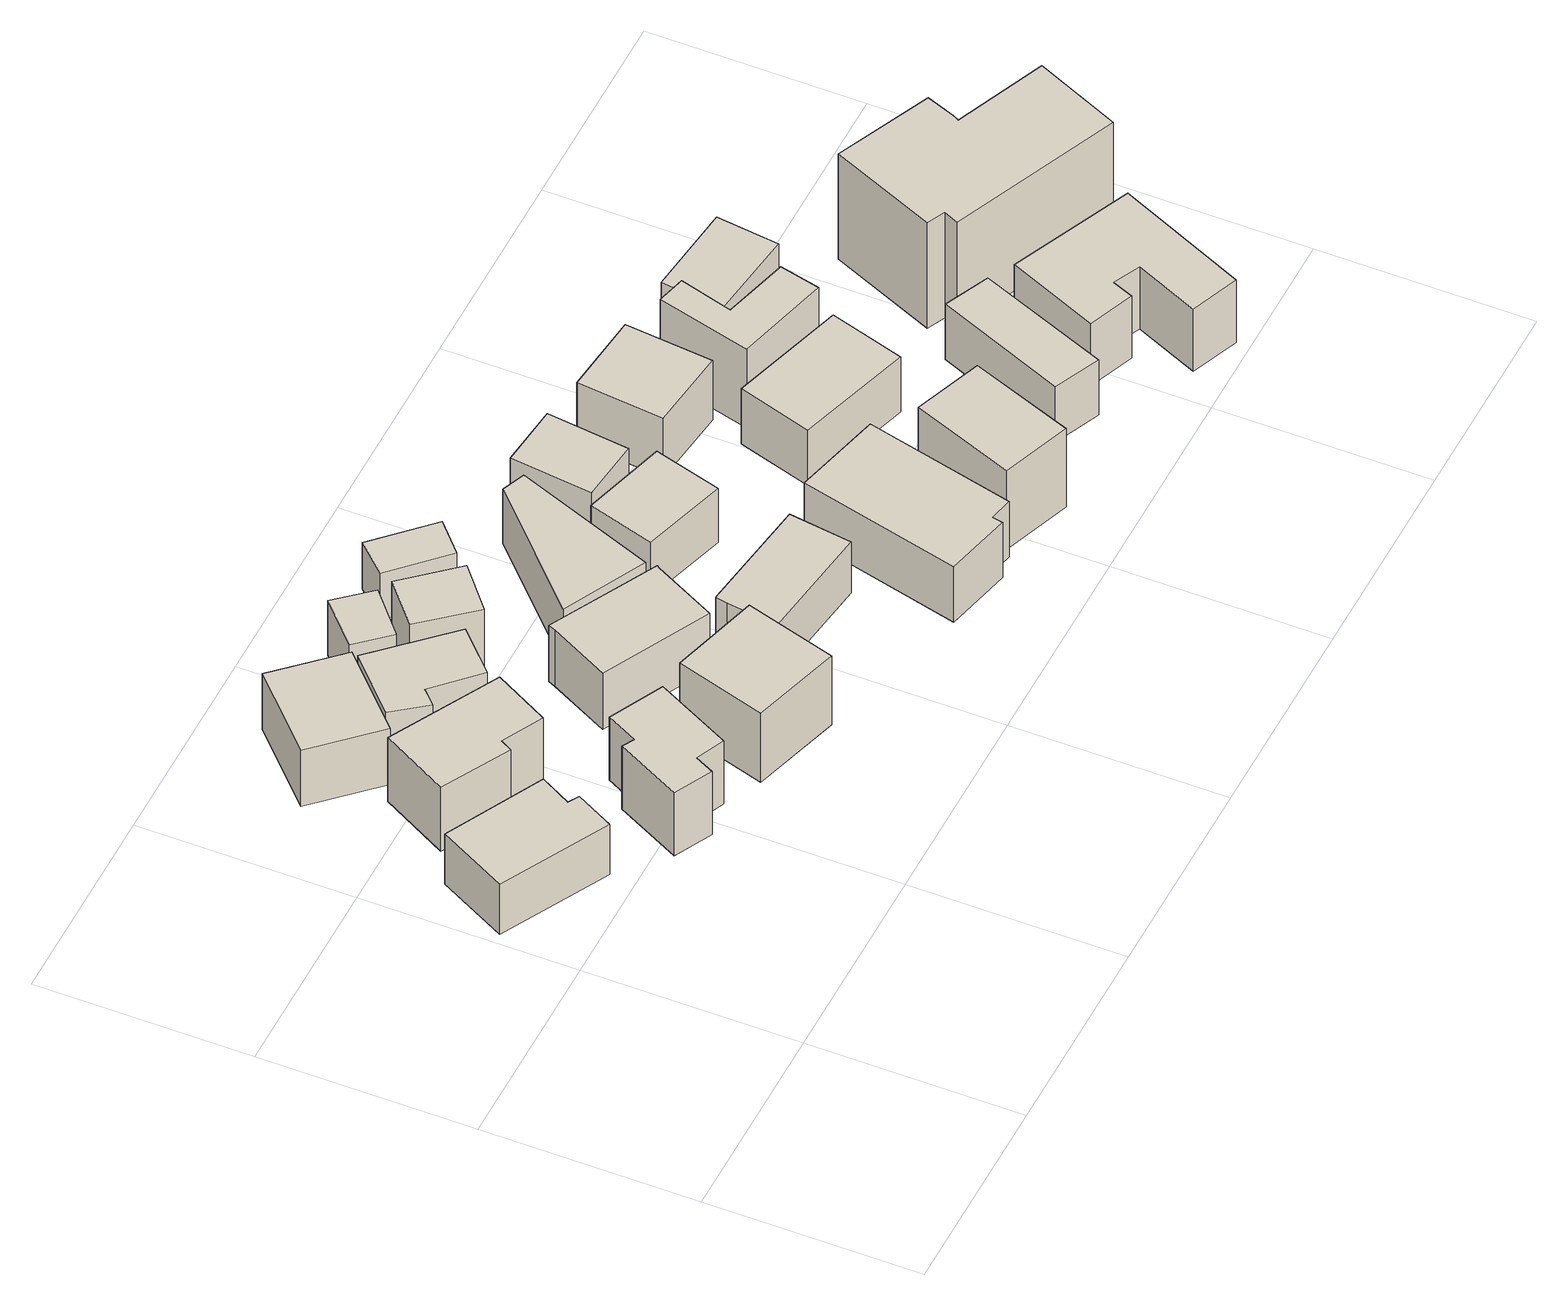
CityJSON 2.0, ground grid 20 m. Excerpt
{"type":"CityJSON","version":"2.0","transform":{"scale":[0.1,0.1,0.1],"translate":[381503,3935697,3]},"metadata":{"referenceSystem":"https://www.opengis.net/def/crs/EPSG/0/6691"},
"CityObjects":{
"building1":{"type":"Building","attributes":{"平成28年度建物利用現況.図形面積":79.95,"平成28年度建物利用現況.建物地上階数":2,"平成28年度建物利用現況.建物地下階数":0,"平成28年度建物利用現況.建物構造コード":"11","平成28年度建物利用現況.建物用途分類コード":"131","平成28年度建物利用現況.建物用途細分類コード":"0","平成28年度建物利用現況.延べ面積換算コード":"2","平成28年度建物利用現況.変化フラグ":"0","平成28年度建物利用現況.延べ面積換算係数":"0.900","平成28年度建物利用現況.過年度修正フラグ":"0","平成28年度建物利用現況.調整フラグ":"0","平成28年度建物利用現況.区市町村コード":"111","平成28年度建物利用現況.大字・町コード":"59","平成28年度建物利用現況.町・丁目コード":"3","平成28年度建物利用現況.13_区市町村コード_大字・町コード_町・丁目コード":"13111059003","平成28年度建物利用現況.区市町村名称":"大田区","平成28年度建物利用現況.町丁目名称":"矢口三丁目","地域地区":"11,18,25","多摩川浸水想定区域（計画規模）.規模":"L1","多摩川浸水想定区域（計画規模）.浸水ランク":"2","多摩川浸水想定区域（計画規模）.浸水深":1.97,"多摩川浸水想定区域（想定最大規模）.規模":"L2","多摩川浸水想定区域（想定最大規模）.浸水ランク":"3","多摩川浸水想定区域（想定最大規模）.浸水深":3.06,"多摩川浸水想定区域（想定最大規模）.継続時間":1,"城南地区浸水想定区域（想定最大規模）.規模":"L2","城南地区浸水想定区域（想定最大規模）.浸水ランク":"2","城南地区浸水想定区域（想定最大規模）.浸水深":0.714,"usage":"411","measuredHeight":6.4,"storeysAboveGround":2,"storeysBelowGround":0,"BuildingDetails.buildingRoofEdgeArea":79.95,"BuildingDetails.fireproofStructureType":"1001","BuildingDetails.districtsAndZonesType":"11","BuildingDetails.landUsePlanType":"2111","BuildingDetails.prefecture":"13","BuildingDetails.city":"13111","BuildingDetails.surveyYear":2016},"geometry":[{"type":"Solid","lod":"1","boundaries":[[[[0,1,2,3,4,5]],[[4,6,7,5]],[[3,8,6,4]],[[2,9,8,3]],[[1,10,9,2]],[[0,11,10,1]],[[5,7,11,0]],[[6,8,9,10,11,7]]]]}]},
"building2":{"type":"Building","attributes":{"平成28年度建物利用現況.図形面積":77.39,"平成28年度建物利用現況.建物地上階数":3,"平成28年度建物利用現況.建物地下階数":0,"平成28年度建物利用現況.建物構造コード":"12","平成28年度建物利用現況.建物用途分類コード":"131","平成28年度建物利用現況.建物用途細分類コード":"0","平成28年度建物利用現況.延べ面積換算コード":"2","平成28年度建物利用現況.変化フラグ":"2","平成28年度建物利用現況.延べ面積換算係数":"0.850","平成28年度建物利用現況.過年度修正フラグ":"0","平成28年度建物利用現況.調整フラグ":"0","平成28年度建物利用現況.区市町村コード":"111","平成28年度建物利用現況.大字・町コード":"59","平成28年度建物利用現況.町・丁目コード":"3","平成28年度建物利用現況.13_区市町村コード_大字・町コード_町・丁目コード":"13111059003","平成28年度建物利用現況.区市町村名称":"大田区","平成28年度建物利用現況.町丁目名称":"矢口三丁目","地域地区":"11,18,25","多摩川浸水想定区域（計画規模）.規模":"L1","多摩川浸水想定区域（計画規模）.浸水ランク":"2","多摩川浸水想定区域（計画規模）.浸水深":2.4,"多摩川浸水想定区域（想定最大規模）.規模":"L2","多摩川浸水想定区域（想定最大規模）.浸水ランク":"3","多摩川浸水想定区域（想定最大規模）.浸水深":3.39,"多摩川浸水想定区域（想定最大規模）.継続時間":6,"城南地区浸水想定区域（想定最大規模）.規模":"L2","城南地区浸水想定区域（想定最大規模）.浸水ランク":"2","城南地区浸水想定区域（想定最大規模）.浸水深":0.658,"usage":"411","measuredHeight":9.4,"storeysAboveGround":3,"storeysBelowGround":0,"BuildingDetails.buildingRoofEdgeArea":77.39,"BuildingDetails.fireproofStructureType":"1002","BuildingDetails.districtsAndZonesType":"11","BuildingDetails.landUsePlanType":"2111","BuildingDetails.prefecture":"13","BuildingDetails.city":"13111","BuildingDetails.surveyYear":2016},"geometry":[{"type":"Solid","lod":"1","boundaries":[[[[12,13,14,15,16,17]],[[16,18,19,17]],[[15,20,18,16]],[[14,21,20,15]],[[13,22,21,14]],[[12,23,22,13]],[[17,19,23,12]],[[18,20,21,22,23,19]]]]}]},
"building3":{"type":"Building","attributes":{"平成28年度建物利用現況.図形面積":58.98,"平成28年度建物利用現況.建物地上階数":2,"平成28年度建物利用現況.建物地下階数":0,"平成28年度建物利用現況.建物構造コード":"21","平成28年度建物利用現況.建物用途分類コード":"131","平成28年度建物利用現況.建物用途細分類コード":"0","平成28年度建物利用現況.延べ面積換算コード":"1","平成28年度建物利用現況.変化フラグ":"0","平成28年度建物利用現況.延べ面積換算係数":"1.000","平成28年度建物利用現況.過年度修正フラグ":"0","平成28年度建物利用現況.調整フラグ":"0","平成28年度建物利用現況.区市町村コード":"111","平成28年度建物利用現況.大字・町コード":"59","平成28年度建物利用現況.町・丁目コード":"3","平成28年度建物利用現況.13_区市町村コード_大字・町コード_町・丁目コード":"13111059003","平成28年度建物利用現況.区市町村名称":"大田区","平成28年度建物利用現況.町丁目名称":"矢口三丁目","地域地区":"11,18,25","多摩川浸水想定区域（計画規模）.規模":"L1","多摩川浸水想定区域（計画規模）.浸水ランク":"2","多摩川浸水想定区域（計画規模）.浸水深":1.47,"多摩川浸水想定区域（想定最大規模）.規模":"L2","多摩川浸水想定区域（想定最大規模）.浸水ランク":"2","多摩川浸水想定区域（想定最大規模）.浸水深":2.56,"多摩川浸水想定区域（想定最大規模）.継続時間":1,"城南地区浸水想定区域（想定最大規模）.規模":"L2","城南地区浸水想定区域（想定最大規模）.浸水ランク":"1","城南地区浸水想定区域（想定最大規模）.浸水深":0.049,"usage":"411","measuredHeight":8.2,"storeysAboveGround":2,"storeysBelowGround":0,"BuildingDetails.buildingRoofEdgeArea":58.98,"BuildingDetails.fireproofStructureType":"1003","BuildingDetails.districtsAndZonesType":"11","BuildingDetails.landUsePlanType":"2111","BuildingDetails.prefecture":"13","BuildingDetails.city":"13111","BuildingDetails.surveyYear":2016},"geometry":[{"type":"Solid","lod":"1","boundaries":[[[[24,25,26,27,28,29,30,31]],[[30,32,33,31]],[[29,34,32,30]],[[28,35,34,29]],[[27,36,35,28]],[[26,37,36,27]],[[25,38,37,26]],[[24,39,38,25]],[[31,33,39,24]],[[32,34,35,36,37,38,39,33]]]]}]},
"building4":{"type":"Building","attributes":{"平成28年度建物利用現況.図形面積":71.97,"平成28年度建物利用現況.建物地上階数":2,"平成28年度建物利用現況.建物地下階数":0,"平成28年度建物利用現況.建物構造コード":"21","平成28年度建物利用現況.建物用途分類コード":"131","平成28年度建物利用現況.建物用途細分類コード":"0","平成28年度建物利用現況.延べ面積換算コード":"1","平成28年度建物利用現況.変化フラグ":"0","平成28年度建物利用現況.延べ面積換算係数":"1.000","平成28年度建物利用現況.過年度修正フラグ":"0","平成28年度建物利用現況.調整フラグ":"0","平成28年度建物利用現況.区市町村コード":"111","平成28年度建物利用現況.大字・町コード":"59","平成28年度建物利用現況.町・丁目コード":"3","平成28年度建物利用現況.13_区市町村コード_大字・町コード_町・丁目コード":"13111059003","平成28年度建物利用現況.区市町村名称":"大田区","平成28年度建物利用現況.町丁目名称":"矢口三丁目","地域地区":"11,18,25","多摩川浸水想定区域（計画規模）.規模":"L1","多摩川浸水想定区域（計画規模）.浸水ランク":"2","多摩川浸水想定区域（計画規模）.浸水深":2.5,"多摩川浸水想定区域（想定最大規模）.規模":"L2","多摩川浸水想定区域（想定最大規模）.浸水ランク":"3","多摩川浸水想定区域（想定最大規模）.浸水深":3.49,"多摩川浸水想定区域（想定最大規模）.継続時間":6,"城南地区浸水想定区域（想定最大規模）.規模":"L2","城南地区浸水想定区域（想定最大規模）.浸水ランク":"2","城南地区浸水想定区域（想定最大規模）.浸水深":0.658,"usage":"411","measuredHeight":7.2,"storeysAboveGround":2,"storeysBelowGround":0,"BuildingDetails.buildingRoofEdgeArea":71.97,"BuildingDetails.fireproofStructureType":"1003","BuildingDetails.districtsAndZonesType":"11","BuildingDetails.landUsePlanType":"2111","BuildingDetails.prefecture":"13","BuildingDetails.city":"13111","BuildingDetails.surveyYear":2016},"geometry":[{"type":"Solid","lod":"1","boundaries":[[[[40,41,42,43]],[[42,44,45,43]],[[41,46,44,42]],[[40,47,46,41]],[[43,45,47,40]],[[44,46,47,45]]]]}]},
"building5":{"type":"Building","attributes":{"平成28年度建物利用現況.図形面積":56.77,"平成28年度建物利用現況.建物地上階数":2,"平成28年度建物利用現況.建物地下階数":0,"平成28年度建物利用現況.建物構造コード":"21","平成28年度建物利用現況.建物用途分類コード":"131","平成28年度建物利用現況.建物用途細分類コード":"0","平成28年度建物利用現況.延べ面積換算コード":"1","平成28年度建物利用現況.変化フラグ":"0","平成28年度建物利用現況.延べ面積換算係数":"1.000","平成28年度建物利用現況.過年度修正フラグ":"0","平成28年度建物利用現況.調整フラグ":"0","平成28年度建物利用現況.区市町村コード":"111","平成28年度建物利用現況.大字・町コード":"59","平成28年度建物利用現況.町・丁目コード":"3","平成28年度建物利用現況.13_区市町村コード_大字・町コード_町・丁目コード":"13111059003","平成28年度建物利用現況.区市町村名称":"大田区","平成28年度建物利用現況.町丁目名称":"矢口三丁目","地域地区":"11,18,25","多摩川浸水想定区域（計画規模）.規模":"L1","多摩川浸水想定区域（計画規模）.浸水ランク":"2","多摩川浸水想定区域（計画規模）.浸水深":2.5,"多摩川浸水想定区域（想定最大規模）.規模":"L2","多摩川浸水想定区域（想定最大規模）.浸水ランク":"3","多摩川浸水想定区域（想定最大規模）.浸水深":3.49,"多摩川浸水想定区域（想定最大規模）.継続時間":6,"城南地区浸水想定区域（想定最大規模）.規模":"L2","城南地区浸水想定区域（想定最大規模）.浸水ランク":"2","城南地区浸水想定区域（想定最大規模）.浸水深":0.658,"usage":"411","measuredHeight":6.5,"storeysAboveGround":2,"storeysBelowGround":0,"BuildingDetails.buildingRoofEdgeArea":56.77,"BuildingDetails.fireproofStructureType":"1003","BuildingDetails.districtsAndZonesType":"11","BuildingDetails.landUsePlanType":"2111","BuildingDetails.prefecture":"13","BuildingDetails.city":"13111","BuildingDetails.surveyYear":2016},"geometry":[{"type":"Solid","lod":"1","boundaries":[[[[48,49,50,51,52,53]],[[52,54,55,53]],[[51,56,54,52]],[[50,57,56,51]],[[49,58,57,50]],[[48,59,58,49]],[[53,55,59,48]],[[54,56,57,58,59,55]]]]}]},
"building6":{"type":"Building","attributes":{"平成28年度建物利用現況.図形面積":78.16,"平成28年度建物利用現況.建物地上階数":2,"平成28年度建物利用現況.建物地下階数":0,"平成28年度建物利用現況.建物構造コード":"21","平成28年度建物利用現況.建物用途分類コード":"132","平成28年度建物利用現況.建物用途細分類コード":"0","平成28年度建物利用現況.延べ面積換算コード":"1","平成28年度建物利用現況.変化フラグ":"0","平成28年度建物利用現況.延べ面積換算係数":"1.000","平成28年度建物利用現況.過年度修正フラグ":"0","平成28年度建物利用現況.調整フラグ":"0","平成28年度建物利用現況.区市町村コード":"111","平成28年度建物利用現況.大字・町コード":"59","平成28年度建物利用現況.町・丁目コード":"3","平成28年度建物利用現況.13_区市町村コード_大字・町コード_町・丁目コード":"13111059003","平成28年度建物利用現況.区市町村名称":"大田区","平成28年度建物利用現況.町丁目名称":"矢口三丁目","地域地区":"11,18,25","多摩川浸水想定区域（計画規模）.規模":"L1","多摩川浸水想定区域（計画規模）.浸水ランク":"2","多摩川浸水想定区域（計画規模）.浸水深":1.17,"多摩川浸水想定区域（想定最大規模）.規模":"L2","多摩川浸水想定区域（想定最大規模）.浸水ランク":"2","多摩川浸水想定区域（想定最大規模）.浸水深":2.26,"多摩川浸水想定区域（想定最大規模）.継続時間":1,"城南地区浸水想定区域（想定最大規模）.規模":"L2","城南地区浸水想定区域（想定最大規模）.浸水ランク":"1","城南地区浸水想定区域（想定最大規模）.浸水深":0.049,"usage":"412","measuredHeight":8.9,"storeysAboveGround":2,"storeysBelowGround":0,"BuildingDetails.buildingRoofEdgeArea":78.16,"BuildingDetails.fireproofStructureType":"1003","BuildingDetails.districtsAndZonesType":"11","BuildingDetails.landUsePlanType":"2112","BuildingDetails.prefecture":"13","BuildingDetails.city":"13111","BuildingDetails.surveyYear":2016},"geometry":[{"type":"Solid","lod":"1","boundaries":[[[[60,61,62,63]],[[62,64,65,63]],[[61,66,64,62]],[[60,67,66,61]],[[63,65,67,60]],[[64,66,67,65]]]]}]},
"building7":{"type":"Building","attributes":{"平成28年度建物利用現況.図形面積":22.1,"平成28年度建物利用現況.建物地上階数":2,"平成28年度建物利用現況.建物地下階数":0,"平成28年度建物利用現況.建物構造コード":"22","平成28年度建物利用現況.建物用途分類コード":"131","平成28年度建物利用現況.建物用途細分類コード":"0","平成28年度建物利用現況.延べ面積換算コード":"1","平成28年度建物利用現況.変化フラグ":"0","平成28年度建物利用現況.延べ面積換算係数":"1.000","平成28年度建物利用現況.過年度修正フラグ":"0","平成28年度建物利用現況.調整フラグ":"0","平成28年度建物利用現況.区市町村コード":"111","平成28年度建物利用現況.大字・町コード":"59","平成28年度建物利用現況.町・丁目コード":"3","平成28年度建物利用現況.13_区市町村コード_大字・町コード_町・丁目コード":"13111059003","平成28年度建物利用現況.区市町村名称":"大田区","平成28年度建物利用現況.町丁目名称":"矢口三丁目","地域地区":"11,18,25","多摩川浸水想定区域（計画規模）.規模":"L1","多摩川浸水想定区域（計画規模）.浸水ランク":"2","多摩川浸水想定区域（計画規模）.浸水深":2.3,"多摩川浸水想定区域（想定最大規模）.規模":"L2","多摩川浸水想定区域（想定最大規模）.浸水ランク":"3","多摩川浸水想定区域（想定最大規模）.浸水深":3.29,"多摩川浸水想定区域（想定最大規模）.継続時間":6,"城南地区浸水想定区域（想定最大規模）.規模":"L2","城南地区浸水想定区域（想定最大規模）.浸水ランク":"2","城南地区浸水想定区域（想定最大規模）.浸水深":0.658,"usage":"411","measuredHeight":6.3,"storeysAboveGround":2,"storeysBelowGround":0,"BuildingDetails.buildingRoofEdgeArea":22.1,"BuildingDetails.fireproofStructureType":"1003","BuildingDetails.districtsAndZonesType":"11","BuildingDetails.landUsePlanType":"2111","BuildingDetails.prefecture":"13","BuildingDetails.city":"13111","BuildingDetails.surveyYear":2016},"geometry":[{"type":"Solid","lod":"1","boundaries":[[[[68,69,70,71]],[[70,72,73,71]],[[69,74,72,70]],[[68,75,74,69]],[[71,73,75,68]],[[72,74,75,73]]]]}]},
"building8":{"type":"Building","attributes":{"平成28年度建物利用現況.図形面積":77.82,"平成28年度建物利用現況.建物地上階数":2,"平成28年度建物利用現況.建物地下階数":0,"平成28年度建物利用現況.建物構造コード":"21","平成28年度建物利用現況.建物用途分類コード":"132","平成28年度建物利用現況.建物用途細分類コード":"0","平成28年度建物利用現況.延べ面積換算コード":"1","平成28年度建物利用現況.変化フラグ":"0","平成28年度建物利用現況.延べ面積換算係数":"1.000","平成28年度建物利用現況.過年度修正フラグ":"0","平成28年度建物利用現況.調整フラグ":"0","平成28年度建物利用現況.区市町村コード":"111","平成28年度建物利用現況.大字・町コード":"59","平成28年度建物利用現況.町・丁目コード":"3","平成28年度建物利用現況.13_区市町村コード_大字・町コード_町・丁目コード":"13111059003","平成28年度建物利用現況.区市町村名称":"大田区","平成28年度建物利用現況.町丁目名称":"矢口三丁目","地域地区":"11,18,25","多摩川浸水想定区域（計画規模）.規模":"L1","多摩川浸水想定区域（計画規模）.浸水ランク":"2","多摩川浸水想定区域（計画規模）.浸水深":1.47,"多摩川浸水想定区域（想定最大規模）.規模":"L2","多摩川浸水想定区域（想定最大規模）.浸水ランク":"2","多摩川浸水想定区域（想定最大規模）.浸水深":2.56,"多摩川浸水想定区域（想定最大規模）.継続時間":1,"城南地区浸水想定区域（想定最大規模）.規模":"L2","城南地区浸水想定区域（想定最大規模）.浸水ランク":"1","城南地区浸水想定区域（想定最大規模）.浸水深":0.478,"usage":"412","measuredHeight":6.5,"storeysAboveGround":2,"storeysBelowGround":0,"BuildingDetails.buildingRoofEdgeArea":77.82,"BuildingDetails.fireproofStructureType":"1003","BuildingDetails.districtsAndZonesType":"11","BuildingDetails.landUsePlanType":"2112","BuildingDetails.prefecture":"13","BuildingDetails.city":"13111","BuildingDetails.surveyYear":2016},"geometry":[{"type":"Solid","lod":"1","boundaries":[[[[76,77,78,79,80,81]],[[80,82,83,81]],[[79,84,82,80]],[[78,85,84,79]],[[77,86,85,78]],[[76,87,86,77]],[[81,83,87,76]],[[82,84,85,86,87,83]]]]}]},
"building9":{"type":"Building","attributes":{"平成28年度建物利用現況.図形面積":33.41,"平成28年度建物利用現況.建物地上階数":2,"平成28年度建物利用現況.建物地下階数":0,"平成28年度建物利用現況.建物構造コード":"21","平成28年度建物利用現況.建物用途分類コード":"131","平成28年度建物利用現況.建物用途細分類コード":"0","平成28年度建物利用現況.延べ面積換算コード":"1","平成28年度建物利用現況.変化フラグ":"0","平成28年度建物利用現況.延べ面積換算係数":"1.000","平成28年度建物利用現況.過年度修正フラグ":"0","平成28年度建物利用現況.調整フラグ":"0","平成28年度建物利用現況.区市町村コード":"111","平成28年度建物利用現況.大字・町コード":"59","平成28年度建物利用現況.町・丁目コード":"3","平成28年度建物利用現況.13_区市町村コード_大字・町コード_町・丁目コード":"13111059003","平成28年度建物利用現況.区市町村名称":"大田区","平成28年度建物利用現況.町丁目名称":"矢口三丁目","地域地区":"11,18,25","多摩川浸水想定区域（計画規模）.規模":"L1","多摩川浸水想定区域（計画規模）.浸水ランク":"2","多摩川浸水想定区域（計画規模）.浸水深":2.3,"多摩川浸水想定区域（想定最大規模）.規模":"L2","多摩川浸水想定区域（想定最大規模）.浸水ランク":"3","多摩川浸水想定区域（想定最大規模）.浸水深":3.29,"多摩川浸水想定区域（想定最大規模）.継続時間":6,"城南地区浸水想定区域（想定最大規模）.規模":"L2","城南地区浸水想定区域（想定最大規模）.浸水ランク":"2","城南地区浸水想定区域（想定最大規模）.浸水深":0.658,"usage":"411","measuredHeight":7,"storeysAboveGround":2,"storeysBelowGround":0,"BuildingDetails.buildingRoofEdgeArea":33.41,"BuildingDetails.fireproofStructureType":"1003","BuildingDetails.districtsAndZonesType":"11","BuildingDetails.landUsePlanType":"2111","BuildingDetails.prefecture":"13","BuildingDetails.city":"13111","BuildingDetails.surveyYear":2016},"geometry":[{"type":"Solid","lod":"1","boundaries":[[[[88,89,90,91]],[[90,92,93,91]],[[89,94,92,90]],[[88,95,94,89]],[[91,93,95,88]],[[92,94,95,93]]]]}]},
"building10":{"type":"Building","attributes":{"平成28年度建物利用現況.図形面積":76.01,"平成28年度建物利用現況.建物地上階数":2,"平成28年度建物利用現況.建物地下階数":0,"平成28年度建物利用現況.建物構造コード":"21","平成28年度建物利用現況.建物用途分類コード":"131","平成28年度建物利用現況.建物用途細分類コード":"0","平成28年度建物利用現況.延べ面積換算コード":"1","平成28年度建物利用現況.変化フラグ":"0","平成28年度建物利用現況.延べ面積換算係数":"1.000","平成28年度建物利用現況.過年度修正フラグ":"0","平成28年度建物利用現況.調整フラグ":"0","平成28年度建物利用現況.区市町村コード":"111","平成28年度建物利用現況.大字・町コード":"59","平成28年度建物利用現況.町・丁目コード":"3","平成28年度建物利用現況.13_区市町村コード_大字・町コード_町・丁目コード":"13111059003","平成28年度建物利用現況.区市町村名称":"大田区","平成28年度建物利用現況.町丁目名称":"矢口三丁目","地域地区":"11,18,25","多摩川浸水想定区域（計画規模）.規模":"L1","多摩川浸水想定区域（計画規模）.浸水ランク":"2","多摩川浸水想定区域（計画規模）.浸水深":1.82,"多摩川浸水想定区域（想定最大規模）.規模":"L2","多摩川浸水想定区域（想定最大規模）.浸水ランク":"2","多摩川浸水想定区域（想定最大規模）.浸水深":2.8,"多摩川浸水想定区域（想定最大規模）.継続時間":1,"城南地区浸水想定区域（想定最大規模）.規模":"L2","城南地区浸水想定区域（想定最大規模）.浸水ランク":"2","城南地区浸水想定区域（想定最大規模）.浸水深":0.628,"usage":"411","measuredHeight":6.9,"storeysAboveGround":2,"storeysBelowGround":0,"BuildingDetails.buildingRoofEdgeArea":76.01,"BuildingDetails.fireproofStructureType":"1003","BuildingDetails.districtsAndZonesType":"11","BuildingDetails.landUsePlanType":"2111","BuildingDetails.prefecture":"13","BuildingDetails.city":"13111","BuildingDetails.surveyYear":2016},"geometry":[{"type":"Solid","lod":"1","boundaries":[[[[96,97,98,99]],[[98,100,101,99]],[[97,102,100,98]],[[96,103,102,97]],[[99,101,103,96]],[[100,102,103,101]]]]}]},
"building11":{"type":"Building","attributes":{"平成28年度建物利用現況.図形面積":67.06,"平成28年度建物利用現況.建物地上階数":2,"平成28年度建物利用現況.建物地下階数":0,"平成28年度建物利用現況.建物構造コード":"21","平成28年度建物利用現況.建物用途分類コード":"131","平成28年度建物利用現況.建物用途細分類コード":"0","平成28年度建物利用現況.延べ面積換算コード":"2","平成28年度建物利用現況.変化フラグ":"0","平成28年度建物利用現況.延べ面積換算係数":"0.900","平成28年度建物利用現況.過年度修正フラグ":"0","平成28年度建物利用現況.調整フラグ":"0","平成28年度建物利用現況.区市町村コード":"111","平成28年度建物利用現況.大字・町コード":"59","平成28年度建物利用現況.町・丁目コード":"3","平成28年度建物利用現況.13_区市町村コード_大字・町コード_町・丁目コード":"13111059003","平成28年度建物利用現況.区市町村名称":"大田区","平成28年度建物利用現況.町丁目名称":"矢口三丁目","地域地区":"11,18,25","多摩川浸水想定区域（計画規模）.規模":"L1","多摩川浸水想定区域（計画規模）.浸水ランク":"2","多摩川浸水想定区域（計画規模）.浸水深":1.83,"多摩川浸水想定区域（想定最大規模）.規模":"L2","多摩川浸水想定区域（想定最大規模）.浸水ランク":"2","多摩川浸水想定区域（想定最大規模）.浸水深":2.95,"多摩川浸水想定区域（想定最大規模）.継続時間":1,"城南地区浸水想定区域（想定最大規模）.規模":"L2","城南地区浸水想定区域（想定最大規模）.浸水ランク":"1","城南地区浸水想定区域（想定最大規模）.浸水深":0.031,"usage":"411","measuredHeight":6.6,"storeysAboveGround":2,"storeysBelowGround":0,"BuildingDetails.buildingRoofEdgeArea":67.06,"BuildingDetails.fireproofStructureType":"1003","BuildingDetails.districtsAndZonesType":"11","BuildingDetails.landUsePlanType":"2111","BuildingDetails.prefecture":"13","BuildingDetails.city":"13111","BuildingDetails.surveyYear":2016},"geometry":[{"type":"Solid","lod":"1","boundaries":[[[[104,105,106,107,108,109]],[[108,110,111,109]],[[107,112,110,108]],[[106,113,112,107]],[[105,114,113,106]],[[104,115,114,105]],[[109,111,115,104]],[[110,112,113,114,115,111]]]]}]},
"building12":{"type":"Building","attributes":{"平成28年度建物利用現況.図形面積":25.62,"平成28年度建物利用現況.建物構造コード":"21","平成28年度建物利用現況.建物用途分類コード":"131","平成28年度建物利用現況.建物用途細分類コード":"0","平成28年度建物利用現況.延べ面積換算コード":"1","平成28年度建物利用現況.変化フラグ":"0","平成28年度建物利用現況.延べ面積換算係数":"1.000","平成28年度建物利用現況.過年度修正フラグ":"0","平成28年度建物利用現況.調整フラグ":"0","平成28年度建物利用現況.区市町村コード":"111","平成28年度建物利用現況.大字・町コード":"59","平成28年度建物利用現況.町・丁目コード":"3","平成28年度建物利用現況.13_区市町村コード_大字・町コード_町・丁目コード":"13111059003","平成28年度建物利用現況.区市町村名称":"大田区","平成28年度建物利用現況.町丁目名称":"矢口三丁目","地域地区":"11,18,25","多摩川浸水想定区域（計画規模）.規模":"L1","多摩川浸水想定区域（計画規模）.浸水ランク":"2","多摩川浸水想定区域（計画規模）.浸水深":2.32,"多摩川浸水想定区域（想定最大規模）.規模":"L2","多摩川浸水想定区域（想定最大規模）.浸水ランク":"3","多摩川浸水想定区域（想定最大規模）.浸水深":3.3,"多摩川浸水想定区域（想定最大規模）.継続時間":1,"城南地区浸水想定区域（想定最大規模）.規模":"L2","城南地区浸水想定区域（想定最大規模）.浸水ランク":"2","城南地区浸水想定区域（想定最大規模）.浸水深":0.628,"usage":"411","measuredHeight":6,"storeysAboveGround":1,"storeysBelowGround":0,"BuildingDetails.buildingRoofEdgeArea":25.62,"BuildingDetails.fireproofStructureType":"1003","BuildingDetails.districtsAndZonesType":"11","BuildingDetails.landUsePlanType":"2111","BuildingDetails.prefecture":"13","BuildingDetails.city":"13111","BuildingDetails.surveyYear":2016},"geometry":[{"type":"Solid","lod":"1","boundaries":[[[[116,117,118,119]],[[118,120,121,119]],[[117,122,120,118]],[[116,123,122,117]],[[119,121,123,116]],[[120,122,123,121]]]]}]},
"building13":{"type":"Building","attributes":{"平成28年度建物利用現況.図形面積":54.03,"平成28年度建物利用現況.建物地上階数":2,"平成28年度建物利用現況.建物地下階数":0,"平成28年度建物利用現況.建物構造コード":"21","平成28年度建物利用現況.建物用途分類コード":"131","平成28年度建物利用現況.建物用途細分類コード":"0","平成28年度建物利用現況.延べ面積換算コード":"2","平成28年度建物利用現況.変化フラグ":"0","平成28年度建物利用現況.延べ面積換算係数":"0.900","平成28年度建物利用現況.過年度修正フラグ":"0","平成28年度建物利用現況.調整フラグ":"0","平成28年度建物利用現況.区市町村コード":"111","平成28年度建物利用現況.大字・町コード":"59","平成28年度建物利用現況.町・丁目コード":"3","平成28年度建物利用現況.13_区市町村コード_大字・町コード_町・丁目コード":"13111059003","平成28年度建物利用現況.区市町村名称":"大田区","平成28年度建物利用現況.町丁目名称":"矢口三丁目","地域地区":"11,18,25","多摩川浸水想定区域（計画規模）.規模":"L1","多摩川浸水想定区域（計画規模）.浸水ランク":"2","多摩川浸水想定区域（計画規模）.浸水深":1.62,"多摩川浸水想定区域（想定最大規模）.規模":"L2","多摩川浸水想定区域（想定最大規模）.浸水ランク":"2","多摩川浸水想定区域（想定最大規模）.浸水深":2.6,"多摩川浸水想定区域（想定最大規模）.継続時間":1,"城南地区浸水想定区域（想定最大規模）.規模":"L2","城南地区浸水想定区域（想定最大規模）.浸水ランク":"1","城南地区浸水想定区域（想定最大規模）.浸水深":0.031,"usage":"411","measuredHeight":6.8,"storeysAboveGround":2,"storeysBelowGround":0,"BuildingDetails.buildingRoofEdgeArea":54.03,"BuildingDetails.fireproofStructureType":"1003","BuildingDetails.districtsAndZonesType":"11","BuildingDetails.landUsePlanType":"2111","BuildingDetails.prefecture":"13","BuildingDetails.city":"13111","BuildingDetails.surveyYear":2016},"geometry":[{"type":"Solid","lod":"1","boundaries":[[[[124,125,126,127]],[[126,128,129,127]],[[125,130,128,126]],[[124,131,130,125]],[[127,129,131,124]],[[128,130,131,129]]]]}]},
"building14":{"type":"Building","attributes":{"平成28年度建物利用現況.図形面積":132.25,"平成28年度建物利用現況.建物地上階数":2,"平成28年度建物利用現況.建物地下階数":0,"平成28年度建物利用現況.建物構造コード":"21","平成28年度建物利用現況.建物用途分類コード":"131","平成28年度建物利用現況.建物用途細分類コード":"0","平成28年度建物利用現況.延べ面積換算コード":"1","平成28年度建物利用現況.変化フラグ":"0","平成28年度建物利用現況.延べ面積換算係数":"1.000","平成28年度建物利用現況.過年度修正フラグ":"0","平成28年度建物利用現況.調整フラグ":"0","平成28年度建物利用現況.区市町村コード":"111","平成28年度建物利用現況.大字・町コード":"59","平成28年度建物利用現況.町・丁目コード":"3","平成28年度建物利用現況.13_区市町村コード_大字・町コード_町・丁目コード":"13111059003","平成28年度建物利用現況.区市町村名称":"大田区","平成28年度建物利用現況.町丁目名称":"矢口三丁目","地域地区":"11,18,25","多摩川浸水想定区域（計画規模）.規模":"L1","多摩川浸水想定区域（計画規模）.浸水ランク":"2","多摩川浸水想定区域（計画規模）.浸水深":1.93,"多摩川浸水想定区域（想定最大規模）.規模":"L2","多摩川浸水想定区域（想定最大規模）.浸水ランク":"3","多摩川浸水想定区域（想定最大規模）.浸水深":3.05,"多摩川浸水想定区域（想定最大規模）.継続時間":1,"城南地区浸水想定区域（想定最大規模）.規模":"L2","城南地区浸水想定区域（想定最大規模）.浸水ランク":"1","城南地区浸水想定区域（想定最大規模）.浸水深":0.043,"usage":"411","measuredHeight":6.9,"storeysAboveGround":2,"storeysBelowGround":0,"BuildingDetails.buildingRoofEdgeArea":132.25,"BuildingDetails.fireproofStructureType":"1003","BuildingDetails.districtsAndZonesType":"11","BuildingDetails.landUsePlanType":"2111","BuildingDetails.prefecture":"13","BuildingDetails.city":"13111","BuildingDetails.surveyYear":2016},"geometry":[{"type":"Solid","lod":"1","boundaries":[[[[132,133,134,135,136,137]],[[136,138,139,137]],[[135,140,138,136]],[[134,141,140,135]],[[133,142,141,134]],[[132,143,142,133]],[[137,139,143,132]],[[138,140,141,142,143,139]]]]}]},
"building15":{"type":"Building","attributes":{"平成28年度建物利用現況.図形面積":46.05,"平成28年度建物利用現況.建物地上階数":2,"平成28年度建物利用現況.建物地下階数":0,"平成28年度建物利用現況.建物構造コード":"21","平成28年度建物利用現況.建物用途分類コード":"131","平成28年度建物利用現況.建物用途細分類コード":"0","平成28年度建物利用現況.延べ面積換算コード":"1","平成28年度建物利用現況.変化フラグ":"0","平成28年度建物利用現況.延べ面積換算係数":"1.000","平成28年度建物利用現況.過年度修正フラグ":"0","平成28年度建物利用現況.調整フラグ":"0","平成28年度建物利用現況.区市町村コード":"111","平成28年度建物利用現況.大字・町コード":"59","平成28年度建物利用現況.町・丁目コード":"3","平成28年度建物利用現況.13_区市町村コード_大字・町コード_町・丁目コード":"13111059003","平成28年度建物利用現況.区市町村名称":"大田区","平成28年度建物利用現況.町丁目名称":"矢口三丁目","地域地区":"11,18,25","多摩川浸水想定区域（計画規模）.規模":"L1","多摩川浸水想定区域（計画規模）.浸水ランク":"2","多摩川浸水想定区域（計画規模）.浸水深":1.72,"多摩川浸水想定区域（想定最大規模）.規模":"L2","多摩川浸水想定区域（想定最大規模）.浸水ランク":"2","多摩川浸水想定区域（想定最大規模）.浸水深":2.7,"多摩川浸水想定区域（想定最大規模）.継続時間":1,"城南地区浸水想定区域（想定最大規模）.規模":"L2","城南地区浸水想定区域（想定最大規模）.浸水ランク":"1","城南地区浸水想定区域（想定最大規模）.浸水深":0.031,"usage":"411","measuredHeight":7.9,"storeysAboveGround":2,"storeysBelowGround":0,"BuildingDetails.buildingRoofEdgeArea":46.05,"BuildingDetails.fireproofStructureType":"1003","BuildingDetails.districtsAndZonesType":"11","BuildingDetails.landUsePlanType":"2111","BuildingDetails.prefecture":"13","BuildingDetails.city":"13111","BuildingDetails.surveyYear":2016},"geometry":[{"type":"Solid","lod":"1","boundaries":[[[[144,145,146,147]],[[146,148,149,147]],[[145,150,148,146]],[[144,151,150,145]],[[147,149,151,144]],[[148,150,151,149]]]]}]},
"building16":{"type":"Building","attributes":{"平成28年度建物利用現況.図形面積":70.03,"平成28年度建物利用現況.建物地上階数":3,"平成28年度建物利用現況.建物地下階数":0,"平成28年度建物利用現況.建物構造コード":"21","平成28年度建物利用現況.建物用途分類コード":"131","平成28年度建物利用現況.建物用途細分類コード":"0","平成28年度建物利用現況.延べ面積換算コード":"1","平成28年度建物利用現況.変化フラグ":"0","平成28年度建物利用現況.延べ面積換算係数":"1.000","平成28年度建物利用現況.過年度修正フラグ":"0","平成28年度建物利用現況.調整フラグ":"0","平成28年度建物利用現況.区市町村コード":"111","平成28年度建物利用現況.大字・町コード":"59","平成28年度建物利用現況.町・丁目コード":"3","平成28年度建物利用現況.13_区市町村コード_大字・町コード_町・丁目コード":"13111059003","平成28年度建物利用現況.区市町村名称":"大田区","平成28年度建物利用現況.町丁目名称":"矢口三丁目","地域地区":"11,18,25","多摩川浸水想定区域（計画規模）.規模":"L1","多摩川浸水想定区域（計画規模）.浸水ランク":"2","多摩川浸水想定区域（計画規模）.浸水深":1.81,"多摩川浸水想定区域（想定最大規模）.規模":"L2","多摩川浸水想定区域（想定最大規模）.浸水ランク":"2","多摩川浸水想定区域（想定最大規模）.浸水深":2.92,"多摩川浸水想定区域（想定最大規模）.継続時間":1,"城南地区浸水想定区域（想定最大規模）.規模":"L2","城南地区浸水想定区域（想定最大規模）.浸水ランク":"1","城南地区浸水想定区域（想定最大規模）.浸水深":0.043,"usage":"411","measuredHeight":9.7,"storeysAboveGround":3,"storeysBelowGround":0,"BuildingDetails.buildingRoofEdgeArea":70.03,"BuildingDetails.fireproofStructureType":"1003","BuildingDetails.districtsAndZonesType":"11","BuildingDetails.landUsePlanType":"2111","BuildingDetails.prefecture":"13","BuildingDetails.city":"13111","BuildingDetails.surveyYear":2016},"geometry":[{"type":"Solid","lod":"1","boundaries":[[[[152,153,154,155]],[[154,156,157,155]],[[153,158,156,154]],[[152,159,158,153]],[[155,157,159,152]],[[156,158,159,157]]]]}]},
"building17":{"type":"Building","attributes":{"平成28年度建物利用現況.図形面積":63.24,"平成28年度建物利用現況.建物地上階数":2,"平成28年度建物利用現況.建物地下階数":0,"平成28年度建物利用現況.建物構造コード":"21","平成28年度建物利用現況.建物用途分類コード":"131","平成28年度建物利用現況.建物用途細分類コード":"0","平成28年度建物利用現況.延べ面積換算コード":"1","平成28年度建物利用現況.変化フラグ":"0","平成28年度建物利用現況.延べ面積換算係数":"1.000","平成28年度建物利用現況.過年度修正フラグ":"0","平成28年度建物利用現況.調整フラグ":"0","平成28年度建物利用現況.区市町村コード":"111","平成28年度建物利用現況.大字・町コード":"59","平成28年度建物利用現況.町・丁目コード":"3","平成28年度建物利用現況.13_区市町村コード_大字・町コード_町・丁目コード":"13111059003","平成28年度建物利用現況.区市町村名称":"大田区","平成28年度建物利用現況.町丁目名称":"矢口三丁目","地域地区":"11,18,25","多摩川浸水想定区域（計画規模）.規模":"L1","多摩川浸水想定区域（計画規模）.浸水ランク":"2","多摩川浸水想定区域（計画規模）.浸水深":1.72,"多摩川浸水想定区域（想定最大規模）.規模":"L2","多摩川浸水想定区域（想定最大規模）.浸水ランク":"2","多摩川浸水想定区域（想定最大規模）.浸水深":2.7,"多摩川浸水想定区域（想定最大規模）.継続時間":1,"城南地区浸水想定区域（想定最大規模）.規模":"L2","城南地区浸水想定区域（想定最大規模）.浸水ランク":"1","城南地区浸水想定区域（想定最大規模）.浸水深":0.031,"usage":"411","measuredHeight":7.5,"storeysAboveGround":2,"storeysBelowGround":0,"BuildingDetails.buildingRoofEdgeArea":63.24,"BuildingDetails.fireproofStructureType":"1003","BuildingDetails.districtsAndZonesType":"11","BuildingDetails.landUsePlanType":"2111","BuildingDetails.prefecture":"13","BuildingDetails.city":"13111","BuildingDetails.surveyYear":2016},"geometry":[{"type":"Solid","lod":"1","boundaries":[[[[160,161,162,163]],[[162,164,165,163]],[[161,166,164,162]],[[160,167,166,161]],[[163,165,167,160]],[[164,166,167,165]]]]}]},
"building18":{"type":"Building","attributes":{"平成28年度建物利用現況.図形面積":82.47,"平成28年度建物利用現況.建物地上階数":2,"平成28年度建物利用現況.建物地下階数":0,"平成28年度建物利用現況.建物構造コード":"12","平成28年度建物利用現況.建物用途分類コード":"131","平成28年度建物利用現況.建物用途細分類コード":"0","平成28年度建物利用現況.延べ面積換算コード":"1","平成28年度建物利用現況.変化フラグ":"0","平成28年度建物利用現況.延べ面積換算係数":"1.000","平成28年度建物利用現況.過年度修正フラグ":"0","平成28年度建物利用現況.調整フラグ":"0","平成28年度建物利用現況.区市町村コード":"111","平成28年度建物利用現況.大字・町コード":"59","平成28年度建物利用現況.町・丁目コード":"3","平成28年度建物利用現況.13_区市町村コード_大字・町コード_町・丁目コード":"13111059003","平成28年度建物利用現況.区市町村名称":"大田区","平成28年度建物利用現況.町丁目名称":"矢口三丁目","地域地区":"11,18,25","多摩川浸水想定区域（計画規模）.規模":"L1","多摩川浸水想定区域（計画規模）.浸水ランク":"2","多摩川浸水想定区域（計画規模）.浸水深":1.81,"多摩川浸水想定区域（想定最大規模）.規模":"L2","多摩川浸水想定区域（想定最大規模）.浸水ランク":"2","多摩川浸水想定区域（想定最大規模）.浸水深":2.92,"多摩川浸水想定区域（想定最大規模）.継続時間":1,"城南地区浸水想定区域（想定最大規模）.規模":"L2","城南地区浸水想定区域（想定最大規模）.浸水ランク":"1","城南地区浸水想定区域（想定最大規模）.浸水深":0.02,"usage":"411","measuredHeight":7.3,"storeysAboveGround":2,"storeysBelowGround":0,"BuildingDetails.buildingRoofEdgeArea":82.47,"BuildingDetails.fireproofStructureType":"1002","BuildingDetails.districtsAndZonesType":"11","BuildingDetails.landUsePlanType":"2111","BuildingDetails.prefecture":"13","BuildingDetails.city":"13111","BuildingDetails.surveyYear":2016},"geometry":[{"type":"Solid","lod":"1","boundaries":[[[[168,169,170,171]],[[170,172,173,171]],[[169,174,172,170]],[[168,175,174,169]],[[171,173,175,168]],[[172,174,175,173]]]]}]},
"building19":{"type":"Building","attributes":{"平成28年度建物利用現況.図形面積":50.08,"平成28年度建物利用現況.建物地上階数":3,"平成28年度建物利用現況.建物地下階数":0,"平成28年度建物利用現況.建物構造コード":"21","平成28年度建物利用現況.建物用途分類コード":"142","平成28年度建物利用現況.建物用途細分類コード":"0","平成28年度建物利用現況.延べ面積換算コード":"1","平成28年度建物利用現況.変化フラグ":"0","平成28年度建物利用現況.延べ面積換算係数":"1.000","平成28年度建物利用現況.過年度修正フラグ":"0","平成28年度建物利用現況.調整フラグ":"0","平成28年度建物利用現況.区市町村コード":"111","平成28年度建物利用現況.大字・町コード":"59","平成28年度建物利用現況.町・丁目コード":"3","平成28年度建物利用現況.13_区市町村コード_大字・町コード_町・丁目コード":"13111059003","平成28年度建物利用現況.区市町村名称":"大田区","平成28年度建物利用現況.町丁目名称":"矢口三丁目","地域地区":"11,18,25","多摩川浸水想定区域（計画規模）.規模":"L1","多摩川浸水想定区域（計画規模）.浸水ランク":"2","多摩川浸水想定区域（計画規模）.浸水深":1.51,"多摩川浸水想定区域（想定最大規模）.規模":"L2","多摩川浸水想定区域（想定最大規模）.浸水ランク":"2","多摩川浸水想定区域（想定最大規模）.浸水深":2.45,"多摩川浸水想定区域（想定最大規模）.継続時間":1,"城南地区浸水想定区域（想定最大規模）.規模":"L2","城南地区浸水想定区域（想定最大規模）.浸水ランク":"1","城南地区浸水想定区域（想定最大規模）.浸水深":0.031,"usage":"415","measuredHeight":9.2,"storeysAboveGround":3,"storeysBelowGround":0,"BuildingDetails.buildingRoofEdgeArea":50.08,"BuildingDetails.fireproofStructureType":"1003","BuildingDetails.districtsAndZonesType":"11","BuildingDetails.landUsePlanType":"2115","BuildingDetails.prefecture":"13","BuildingDetails.city":"13111","BuildingDetails.surveyYear":2016},"geometry":[{"type":"Solid","lod":"1","boundaries":[[[[176,177,178,179,180,181]],[[180,182,183,181]],[[179,184,182,180]],[[178,185,184,179]],[[177,186,185,178]],[[176,187,186,177]],[[181,183,187,176]],[[182,184,185,186,187,183]]]]}]},
"building20":{"type":"Building","attributes":{"平成28年度建物利用現況.図形面積":60.81,"平成28年度建物利用現況.建物地上階数":2,"平成28年度建物利用現況.建物地下階数":0,"平成28年度建物利用現況.建物構造コード":"21","平成28年度建物利用現況.建物用途分類コード":"131","平成28年度建物利用現況.建物用途細分類コード":"0","平成28年度建物利用現況.延べ面積換算コード":"1","平成28年度建物利用現況.変化フラグ":"0","平成28年度建物利用現況.延べ面積換算係数":"1.000","平成28年度建物利用現況.過年度修正フラグ":"0","平成28年度建物利用現況.調整フラグ":"0","平成28年度建物利用現況.区市町村コード":"111","平成28年度建物利用現況.大字・町コード":"59","平成28年度建物利用現況.町・丁目コード":"3","平成28年度建物利用現況.13_区市町村コード_大字・町コード_町・丁目コード":"13111059003","平成28年度建物利用現況.区市町村名称":"大田区","平成28年度建物利用現況.町丁目名称":"矢口三丁目","地域地区":"11,18,25","多摩川浸水想定区域（計画規模）.規模":"L1","多摩川浸水想定区域（計画規模）.浸水ランク":"2","多摩川浸水想定区域（計画規模）.浸水深":1.81,"多摩川浸水想定区域（想定最大規模）.規模":"L2","多摩川浸水想定区域（想定最大規模）.浸水ランク":"2","多摩川浸水想定区域（想定最大規模）.浸水深":2.92,"多摩川浸水想定区域（想定最大規模）.継続時間":1,"城南地区浸水想定区域（想定最大規模）.規模":"L2","城南地区浸水想定区域（想定最大規模）.浸水ランク":"1","城南地区浸水想定区域（想定最大規模）.浸水深":0.35,"usage":"411","measuredHeight":6.8,"storeysAboveGround":2,"storeysBelowGround":0,"BuildingDetails.buildingRoofEdgeArea":60.81,"BuildingDetails.fireproofStructureType":"1003","BuildingDetails.districtsAndZonesType":"11","BuildingDetails.landUsePlanType":"2111","BuildingDetails.prefecture":"13","BuildingDetails.city":"13111","BuildingDetails.surveyYear":2016},"geometry":[{"type":"Solid","lod":"1","boundaries":[[[[188,189,190,191]],[[190,192,193,191]],[[189,194,192,190]],[[188,195,194,189]],[[191,193,195,188]],[[192,194,195,193]]]]}]},
"building21":{"type":"Building","attributes":{"平成28年度建物利用現況.図形面積":52.22,"平成28年度建物利用現況.建物地上階数":2,"平成28年度建物利用現況.建物地下階数":0,"平成28年度建物利用現況.建物構造コード":"21","平成28年度建物利用現況.建物用途分類コード":"131","平成28年度建物利用現況.建物用途細分類コード":"0","平成28年度建物利用現況.延べ面積換算コード":"2","平成28年度建物利用現況.変化フラグ":"0","平成28年度建物利用現況.延べ面積換算係数":"0.900","平成28年度建物利用現況.過年度修正フラグ":"0","平成28年度建物利用現況.調整フラグ":"0","平成28年度建物利用現況.区市町村コード":"111","平成28年度建物利用現況.大字・町コード":"59","平成28年度建物利用現況.町・丁目コード":"3","平成28年度建物利用現況.13_区市町村コード_大字・町コード_町・丁目コード":"13111059003","平成28年度建物利用現況.区市町村名称":"大田区","平成28年度建物利用現況.町丁目名称":"矢口三丁目","地域地区":"11,18,25","多摩川浸水想定区域（計画規模）.規模":"L1","多摩川浸水想定区域（計画規模）.浸水ランク":"2","多摩川浸水想定区域（計画規模）.浸水深":1.71,"多摩川浸水想定区域（想定最大規模）.規模":"L2","多摩川浸水想定区域（想定最大規模）.浸水ランク":"2","多摩川浸水想定区域（想定最大規模）.浸水深":2.65,"多摩川浸水想定区域（想定最大規模）.継続時間":1,"城南地区浸水想定区域（想定最大規模）.規模":"L2","城南地区浸水想定区域（想定最大規模）.浸水ランク":"1","城南地区浸水想定区域（想定最大規模）.浸水深":0.044,"usage":"411","measuredHeight":7.5,"storeysAboveGround":2,"storeysBelowGround":0,"BuildingDetails.buildingRoofEdgeArea":52.22,"BuildingDetails.fireproofStructureType":"1003","BuildingDetails.districtsAndZonesType":"11","BuildingDetails.landUsePlanType":"2111","BuildingDetails.prefecture":"13","BuildingDetails.city":"13111","BuildingDetails.surveyYear":2016},"geometry":[{"type":"Solid","lod":"1","boundaries":[[[[196,197,198,199]],[[198,200,201,199]],[[197,202,200,198]],[[196,203,202,197]],[[199,201,203,196]],[[200,202,203,201]]]]}]},
"building22":{"type":"Building","attributes":{"平成28年度建物利用現況.図形面積":126.31,"平成28年度建物利用現況.建物地上階数":2,"平成28年度建物利用現況.建物地下階数":0,"平成28年度建物利用現況.建物構造コード":"21","平成28年度建物利用現況.建物用途分類コード":"131","平成28年度建物利用現況.建物用途細分類コード":"0","平成28年度建物利用現況.延べ面積換算コード":"1","平成28年度建物利用現況.変化フラグ":"0","平成28年度建物利用現況.延べ面積換算係数":"1.000","平成28年度建物利用現況.過年度修正フラグ":"0","平成28年度建物利用現況.調整フラグ":"0","平成28年度建物利用現況.区市町村コード":"111","平成28年度建物利用現況.大字・町コード":"59","平成28年度建物利用現況.町・丁目コード":"3","平成28年度建物利用現況.13_区市町村コード_大字・町コード_町・丁目コード":"13111059003","平成28年度建物利用現況.区市町村名称":"大田区","平成28年度建物利用現況.町丁目名称":"矢口三丁目","地域地区":"11,18,25","多摩川浸水想定区域（計画規模）.規模":"L1","多摩川浸水想定区域（計画規模）.浸水ランク":"2","多摩川浸水想定区域（計画規模）.浸水深":1.61,"多摩川浸水想定区域（想定最大規模）.規模":"L2","多摩川浸水想定区域（想定最大規模）.浸水ランク":"2","多摩川浸水想定区域（想定最大規模）.浸水深":2.72,"多摩川浸水想定区域（想定最大規模）.継続時間":1,"城南地区浸水想定区域（想定最大規模）.規模":"L2","城南地区浸水想定区域（想定最大規模）.浸水ランク":"1","城南地区浸水想定区域（想定最大規模）.浸水深":0.35,"usage":"411","measuredHeight":7.6,"storeysAboveGround":2,"storeysBelowGround":0,"BuildingDetails.buildingRoofEdgeArea":126.31,"BuildingDetails.fireproofStructureType":"1003","BuildingDetails.districtsAndZonesType":"11","BuildingDetails.landUsePlanType":"2111","BuildingDetails.prefecture":"13","BuildingDetails.city":"13111","BuildingDetails.surveyYear":2016},"geometry":[{"type":"Solid","lod":"1","boundaries":[[[[204,205,206,207,208,209,210,211]],[[210,212,213,211]],[[209,214,212,210]],[[208,215,214,209]],[[207,216,215,208]],[[206,217,216,207]],[[205,218,217,206]],[[204,219,218,205]],[[211,213,219,204]],[[212,214,215,216,217,218,219,213]]]]}]},
"building23":{"type":"Building","attributes":{"平成28年度建物利用現況.図形面積":197.81,"平成28年度建物利用現況.建物地上階数":4,"平成28年度建物利用現況.建物地下階数":0,"平成28年度建物利用現況.建物構造コード":"11","平成28年度建物利用現況.建物用途分類コード":"142","平成28年度建物利用現況.建物用途細分類コード":"0","平成28年度建物利用現況.延べ面積換算コード":"1","平成28年度建物利用現況.変化フラグ":"0","平成28年度建物利用現況.延べ面積換算係数":"1.000","平成28年度建物利用現況.過年度修正フラグ":"0","平成28年度建物利用現況.調整フラグ":"0","平成28年度建物利用現況.区市町村コード":"111","平成28年度建物利用現況.大字・町コード":"59","平成28年度建物利用現況.町・丁目コード":"3","平成28年度建物利用現況.13_区市町村コード_大字・町コード_町・丁目コード":"13111059003","平成28年度建物利用現況.区市町村名称":"大田区","平成28年度建物利用現況.町丁目名称":"矢口三丁目","地域地区":"11,18,25","多摩川浸水想定区域（計画規模）.規模":"L1","多摩川浸水想定区域（計画規模）.浸水ランク":"2","多摩川浸水想定区域（計画規模）.浸水深":1.81,"多摩川浸水想定区域（想定最大規模）.規模":"L2","多摩川浸水想定区域（想定最大規模）.浸水ランク":"2","多摩川浸水想定区域（想定最大規模）.浸水深":2.92,"多摩川浸水想定区域（想定最大規模）.継続時間":1,"城南地区浸水想定区域（想定最大規模）.規模":"L2","城南地区浸水想定区域（想定最大規模）.浸水ランク":"1","城南地区浸水想定区域（想定最大規模）.浸水深":0.044,"usage":"415","measuredHeight":12.9,"storeysAboveGround":4,"storeysBelowGround":0,"BuildingDetails.buildingRoofEdgeArea":197.81,"BuildingDetails.fireproofStructureType":"1001","BuildingDetails.districtsAndZonesType":"11","BuildingDetails.landUsePlanType":"2115","BuildingDetails.prefecture":"13","BuildingDetails.city":"13111","BuildingDetails.surveyYear":2016},"geometry":[{"type":"Solid","lod":"1","boundaries":[[[[220,221,222,223,224,225,226,227,228]],[[227,229,230,228]],[[226,231,229,227]],[[225,232,231,226]],[[224,233,232,225]],[[223,234,233,224]],[[222,235,234,223]],[[221,236,235,222]],[[220,237,236,221]],[[228,230,237,220]],[[229,231,232,233,234,235,236,237,230]]]]}]}
},
"vertices":[
[116,264,13],[126,258,13],[107,222,13],[7,275,13],[41,340,13],[132,293,13],[41,340,71],[132,293,71],[7,275,71],[107,222,71],[126,258,71],[116,264,71],
[180,315,14],[142,335,14],[136,324,14],[73,358,14],[107,421,14],[208,367,14],[107,421,88],[208,367,88],[73,358,88],[136,324,88],[142,335,88],[180,315,88],
[212,168,21],[185,180,21],[176,162,21],[141,180,21],[172,241,21],[183,235,21],[198,264,21],[248,239,21],[198,264,94],[248,239,94],[183,235,94],[172,241,94],[141,180,94],[176,162,94],[185,180,94],[212,168,94],
[127,428,12],[74,484,12],[141,549,12],[194,493,12],[141,549,77],[194,493,77],[74,484,77],[127,428,77],
[221,384,12],[182,422,12],[169,409,12],[145,440,12],[195,488,12],[259,421,12],[195,488,74],[259,421,74],[145,440,74],[169,409,74],[182,422,74],[221,384,74],
[329,125,23],[245,150,23],[270,234,23],[354,210,23],[270,234,103],[354,210,103],[245,150,103],[329,125,103],
[231,470,10],[204,500,10],[243,537,10],[271,505,10],[243,537,73],[271,505,73],[204,500,73],[231,470,73],
[379,302,19],[349,243,19],[250,294,19],[279,350,19],[282,357,19],[381,305,19],[282,357,84],[381,305,84],[279,350,84],[250,294,84],[349,243,84],[379,302,84],
[283,415,10],[242,463,10],[281,497,10],[323,449,10],[281,497,77],[323,449,77],[242,463,77],[283,415,77],
[383,316,18],[306,355,18],[411,457,18],[433,448,18],[411,457,81],[433,448,81],[306,355,81],[383,316,81],
[483,233,21],[475,174,21],[363,189,21],[369,237,21],[371,248,21],[373,248,21],[371,248,80],[373,248,80],[369,237,80],[363,189,80],[475,174,80],[483,233,80],
[345,468,9],[298,515,9],[324,543,9],[373,494,9],[324,543,63],[373,494,63],[298,515,63],[345,468,63],
[483,297,20],[404,321,20],[422,383,20],[501,360,20],[422,383,83],[501,360,83],[404,321,83],[483,297,83],
[566,74,21],[544,79,21],[542,69,21],[479,84,21],[516,235,21],[600,214,21],[516,235,85],[600,214,85],[479,84,85],[542,69,85],[544,79,85],[566,74,85],
[487,379,19],[428,385,19],[437,462,19],[496,456,19],[437,462,91],[496,456,91],[428,385,91],[487,379,91],
[636,55,22],[572,79,22],[608,175,22],[672,151,22],[608,175,113],[672,151,113],[572,79,113],[636,55,113],
[608,359,21],[531,368,21],[539,449,21],[616,441,21],[539,449,90],[616,441,90],[531,368,90],[608,359,90],
[679,223,22],[571,257,22],[592,326,22],[700,293,22],[592,326,86],[700,293,86],[571,257,86],[679,223,86],
[647,361,21],[709,344,21],[700,306,21],[611,330,21],[634,418,21],[661,411,21],[634,418,112],[661,411,112],[611,330,112],[700,306,112],[709,344,112],[647,361,112],
[743,75,22],[700,94,22],[749,215,22],[791,196,22],[749,215,86],[791,196,86],[700,94,86],[743,75,86],
[751,365,21],[664,376,21],[671,434,21],[758,424,21],[671,434,91],[758,424,91],[664,376,91],[751,365,91],
[869,9,18],[824,27,18],[850,87,18],[825,99,18],[817,79,18],[774,96,18],[810,181,18],[923,131,18],[810,181,90],[923,131,90],[774,96,90],[817,79,90],[825,99,90],[850,87,90],[824,27,90],[869,9,90],
[898,276,20],[895,270,20],[980,234,20],[945,154,20],[788,222,20],[794,236,20],[777,244,20],[819,343,20],[908,303,20],[819,343,142],[908,303,142],[777,244,142],[794,236,142],[788,222,142],[945,154,142],[980,234,142],[895,270,142],[898,276,142]
]}
